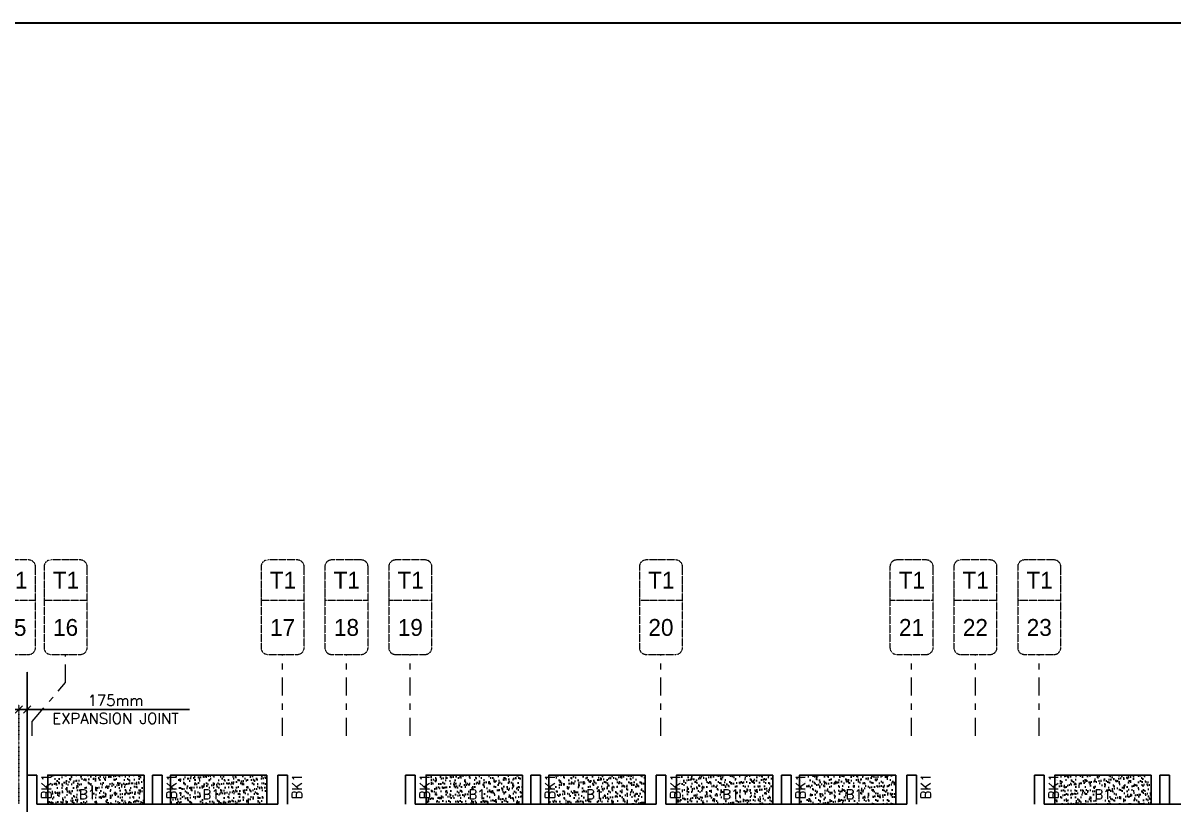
# Model space of a CAD drawing. Header units: millimetres. Extents: x 1078357 to 2594950, y -5122486 to -4636555.
# Drawn here: x 1973964 to 1997826, y -4653204 to -4636994 of the extents above; entities that cross this region are included whole.
import ezdxf
from ezdxf.enums import TextEntityAlignment as Align

# ---------------------------------------------------------------- set-up
doc = ezdxf.new("R2010")
doc.units = ezdxf.units.MM
doc.header["$PDMODE"] = 35
for name, pattern in [('CONTINOUS', [0]), ('DGN STYLE 7', [8.34, 3.75, -1.67, 1.25, -1.67]), ('DOT', [0.25, 0, -0.25]), ('HIDDEN', [0.375, 0.25, -0.125]), ('New Retail block$0$CONTINOUS', [0])]:
    doc.linetypes.add(name, pattern=pattern)
doc.layers.get('0').update_dxf_attribs({"lineweight": 0})
doc.layers.get('Defpoints').update_dxf_attribs({"lineweight": 0})
for name, color, linetype, lineweight in [('Boundary', 40, 'Continuous', 30), ('GRID LINE', 8, 'Continuous', 0), ('GRID NO', 8, 'DGN STYLE 7', 13), ('HATCH', 8, 'Continuous', 30)]:
    doc.layers.add(name, color=color, linetype=linetype, lineweight=lineweight)
for name, color, linetype in [('EXPANSION JOINT', 10, 'HIDDEN'), ('EXPANTION JOINT', 240, 'Continuous'), ('S-BEAM', 3, 'HIDDEN'), ('S-BEAM NO.', 6, 'Continuous'), ('S-SLAB-PROJECTION', 54, 'New Retail block$0$CONTINOUS')]:
    doc.layers.add(name, color=color, linetype=linetype)
doc.styles.add('Roman', font='romans')
doc.styles.add('ROMANS', font='romans.shx', dxfattribs={"width": 0.85})
doc.styles.get("Standard").update_dxf_attribs({"font": 'Adani Regular.ttf', "height": 500})
doc.dimstyles.new('HARESH', dxfattribs={"dimtxt": 150, "dimasz": 75, "dimexe": 0, "dimexo": 0, "dimgap": 25, "dimtad": 1, "dimdec": 0, "dimdsep": 46, "dimtxsty": 'Roman', "dimblk": 'OBLIQUE', "dimcen": 225, "dimdle": 25, "dimclrd": 2, "dimclre": 2, "dimclrt": 7, "dimadec": 8, "dimazin": 1, "dimtfac": 1, "dimtdec": 0, "dimtmove": 0, "dimatfit": 0, "dimfxl": 1, "dimlwd": -1, "dimlwe": -1, "dimarcsym": 0})

# ---------------------------------------------------------------- blocks, each defined once
blk = doc.blocks.new('_Oblique')
at = {"color": 0, "linetype": 'ByBlock', "lineweight": -2}
blk.add_line((-0.5, -0.5), (0.5, 0.5), dxfattribs=at)
blk = doc.blocks.new('*D1617')
at = {"layer": 'Defpoints', "color": 0, "linetype": 'CONTINOUS', "ltscale": 0.5, "transparency": 16777216}
for p in [(1974051, -4651190, 3), (1974051, -4651241), (1973877, -4653203, 0)]:
    blk.add_point(p, dxfattribs=at)
at = {"layer": 'EXPANTION JOINT', "color": 2, "linetype": 'DOT', "ltscale": 0.5, "transparency": 16777216}
for p, q in [((1973877, -4653203), (1973877, -4651141)), ((1974051, -4651190), (1974051, -4651341))]:
    blk.add_line(p, q, dxfattribs=at)
at = {"layer": 'EXPANTION JOINT', "color": 2, "linetype": 'CONTINOUS', "ltscale": 0.5, "transparency": 16777216}
for p, q in [((1973877, -4651241), (1973727, -4651241)), ((1973877, -4651241), (1974051, -4651241)), ((1974051, -4651241), (1977416, -4651241))]:
    blk.add_line(p, q, dxfattribs=at)
at = {"layer": 'EXPANTION JOINT', "color": 2, "linetype": 'CONTINOUS', "ltscale": 0.5, "transparency": 16777216, "xscale": 150, "yscale": 150, "zscale": 150}
blk.add_blockref('_Oblique', (1973877, -4651241), dxfattribs=at)
at = {"layer": 'EXPANTION JOINT', "color": 2, "linetype": 'CONTINOUS', "ltscale": 0.5, "transparency": 16777216, "xscale": 150, "yscale": 150, "zscale": 150, "rotation": 180}
blk.add_blockref('_Oblique', (1974051, -4651241), dxfattribs=at)
at = {"layer": 'EXPANTION JOINT', "color": 7, "linetype": 'CONTINOUS', "ltscale": 0.5, "transparency": 16777216, "char_height": 225, "attachment_point": 5, "style": 'Roman'}
for s, insert in [('175mm', (1975884, -4651053)), ('EXPANSION JOINT ', (1975884, -4651428))]:
    blk.add_mtext(s, dxfattribs=dict(at, insert=insert))
blk = doc.blocks.new('*D1618')
at = {"layer": 'Defpoints', "color": 0, "linetype": 'CONTINOUS', "ltscale": 0.5, "transparency": 16777216}
for p in [(1974051, -4651190, 3), (1974051, -4651241), (1973877, -4653203, 0)]:
    blk.add_point(p, dxfattribs=at)
at = {"layer": 'EXPANTION JOINT', "color": 2, "linetype": 'DOT', "ltscale": 0.5, "transparency": 16777216}
for p, q in [((1973877, -4653203), (1973877, -4651141)), ((1974051, -4651190), (1974051, -4651341))]:
    blk.add_line(p, q, dxfattribs=at)
at = {"layer": 'EXPANTION JOINT', "color": 2, "linetype": 'CONTINOUS', "ltscale": 0.5, "transparency": 16777216}
for p, q in [((1973877, -4651241), (1973727, -4651241)), ((1973877, -4651241), (1974051, -4651241)), ((1974051, -4651241), (1977416, -4651241))]:
    blk.add_line(p, q, dxfattribs=at)
at = {"layer": 'EXPANTION JOINT', "color": 2, "linetype": 'CONTINOUS', "ltscale": 0.5, "transparency": 16777216, "xscale": 150, "yscale": 150, "zscale": 150}
blk.add_blockref('_Oblique', (1973877, -4651241), dxfattribs=at)
at = {"layer": 'EXPANTION JOINT', "color": 2, "linetype": 'CONTINOUS', "ltscale": 0.5, "transparency": 16777216, "xscale": 150, "yscale": 150, "zscale": 150, "rotation": 180}
blk.add_blockref('_Oblique', (1974051, -4651241), dxfattribs=at)
at = {"layer": 'EXPANTION JOINT', "color": 7, "linetype": 'CONTINOUS', "ltscale": 0.5, "transparency": 16777216, "char_height": 225, "attachment_point": 5, "style": 'Roman'}
for s, insert in [('175mm', (1975884, -4651053)), ('EXPANSION JOINT ', (1975884, -4651428))]:
    blk.add_mtext(s, dxfattribs=dict(at, insert=insert))
blk = doc.blocks.new('Tower grid nomenclature-ex')
at = {"layer": 'GRID NO'}
blk.add_lwpolyline([(-1250, -600), (1750, -600, 0.414214), (2000, -350), (2000, 750, 0.414214), (1750, 1000), (-1250, 1000, 0.414214), (-1500, 750), (-1500, -350, 0.414214)], format="xyb", close=True, dxfattribs=at)
blk.add_lwpolyline([(0, 1000), (0, -600)], dxfattribs=at)
at = {"layer": 'GRID NO', "flags": 8}
for p in [(-1235, 400), (1788, 400)]:
    blk.add_attdef('GRID', text='', height=625, dxfattribs=at).set_placement(p, align=Align.MIDDLE_CENTER)

msp = doc.modelspace()

# ---------------------------------------------------------------- hatches: boundary and pattern name
at = {"layer": 'HATCH'}
h = msp.add_hatch(dxfattribs=at)
h.set_pattern_fill('AR-SAND', color=8, scale=3, angle=179.97015)
h.set_pattern_definition([(37.4701541, (-942582.12, 9334366.43), (-4.7236114, 146.8264517), [0, -115.824, 0, -129.54, 0, -123.825]), (7.4701541, (-942582.12, 9334366.43), (134.9689868, 214.9772528), [0, -62.484, 0, -104.394, 0, -40.005]), (327.4701541, (-942675.84, 9334366.48), (237.2979035, 0.3075449), [0, -38.1, 0, -137.16, 0, -179.07]), (317.4701541, (-942675.84, 9334366.48), (229.1017424, 66.759465), [0, -19.05, 0, -89.916, 0, -102.87])])
h.paths.add_polyline_path([(1976476.4, -4652603.8), (1974476.4, -4652603.8), (1974476.4, -4653203.8), (1976476.4, -4653203.8)])
h = msp.add_hatch(dxfattribs=at)
h.set_pattern_fill('AR-SAND', color=8, scale=3, angle=179.97015)
h.set_pattern_definition([(37.4701541, (-945132.12, 9334366.43), (-4.7236114, 146.8264517), [0, -115.824, 0, -129.54, 0, -123.825]), (7.4701541, (-945132.12, 9334366.43), (134.9689868, 214.9772528), [0, -62.484, 0, -104.394, 0, -40.005]), (327.4701541, (-945225.84, 9334366.48), (237.2979035, 0.3075449), [0, -38.1, 0, -137.16, 0, -179.07]), (317.4701541, (-945225.84, 9334366.48), (229.1017424, 66.759465), [0, -19.05, 0, -89.916, 0, -102.87])])
h.paths.add_polyline_path([(1979026.4, -4652603.8), (1977026.4, -4652603.8), (1977026.4, -4653203.8), (1979026.4, -4653203.8)])
h = msp.add_hatch(dxfattribs=at)
h.set_pattern_fill('AR-SAND', color=8, scale=3, angle=179.97015)
h.set_pattern_definition([(37.4701541, (-950432.12, 9334366.43), (-4.7236114, 146.8264517), [0, -115.824, 0, -129.54, 0, -123.825]), (7.4701541, (-950432.12, 9334366.43), (134.9689868, 214.9772528), [0, -62.484, 0, -104.394, 0, -40.005]), (327.4701541, (-950525.84, 9334366.48), (237.2979035, 0.3075449), [0, -38.1, 0, -137.16, 0, -179.07]), (317.4701541, (-950525.84, 9334366.48), (229.1017424, 66.759465), [0, -19.05, 0, -89.916, 0, -102.87])])
h.paths.add_polyline_path([(1984326.4, -4652603.8), (1982326.4, -4652603.8), (1982326.4, -4653203.8), (1984326.4, -4653203.8)])
h = msp.add_hatch(dxfattribs=at)
h.set_pattern_fill('AR-SAND', color=8, scale=3, angle=179.97015)
h.set_pattern_definition([(37.4701541, (-952982.12, 9334366.43), (-4.7236114, 146.8264517), [0, -115.824, 0, -129.54, 0, -123.825]), (7.4701541, (-952982.12, 9334366.43), (134.9689868, 214.9772528), [0, -62.484, 0, -104.394, 0, -40.005]), (327.4701541, (-953075.84, 9334366.48), (237.2979035, 0.3075449), [0, -38.1, 0, -137.16, 0, -179.07]), (317.4701541, (-953075.84, 9334366.48), (229.1017424, 66.759465), [0, -19.05, 0, -89.916, 0, -102.87])])
h.paths.add_polyline_path([(1986876.4, -4652603.8), (1984876.4, -4652603.8), (1984876.4, -4653203.8), (1986876.4, -4653203.8)])
h = msp.add_hatch(dxfattribs=at)
h.set_pattern_fill('AR-SAND', color=8, scale=3, angle=179.97015)
h.set_pattern_definition([(37.4701541, (-955632.12, 9334366.43), (-4.7236114, 146.8264517), [0, -115.824, 0, -129.54, 0, -123.825]), (7.4701541, (-955632.12, 9334366.43), (134.9689868, 214.9772528), [0, -62.484, 0, -104.394, 0, -40.005]), (327.4701541, (-955725.84, 9334366.48), (237.2979035, 0.3075449), [0, -38.1, 0, -137.16, 0, -179.07]), (317.4701541, (-955725.84, 9334366.48), (229.1017424, 66.759465), [0, -19.05, 0, -89.916, 0, -102.87])])
h.paths.add_polyline_path([(1989526.4, -4652603.8), (1987526.4, -4652603.8), (1987526.4, -4653203.8), (1989526.4, -4653203.8)])
h = msp.add_hatch(dxfattribs=at)
h.set_pattern_fill('AR-SAND', color=8, scale=3, angle=179.97015)
h.set_pattern_definition([(37.4701541, (-958182.12, 9334366.43), (-4.7236114, 146.8264517), [0, -115.824, 0, -129.54, 0, -123.825]), (7.4701541, (-958182.12, 9334366.43), (134.9689868, 214.9772528), [0, -62.484, 0, -104.394, 0, -40.005]), (327.4701541, (-958275.84, 9334366.48), (237.2979035, 0.3075449), [0, -38.1, 0, -137.16, 0, -179.07]), (317.4701541, (-958275.84, 9334366.48), (229.1017424, 66.759465), [0, -19.05, 0, -89.916, 0, -102.87])])
h.paths.add_polyline_path([(1992076.4, -4652603.8), (1990076.4, -4652603.8), (1990076.4, -4653203.8), (1992076.4, -4653203.8)])
h = msp.add_hatch(dxfattribs=at)
h.set_pattern_fill('AR-SAND', color=8, scale=3, angle=179.97015)
h.set_pattern_definition([(37.4701541, (-963482.12, 9334366.43), (-4.7236114, 146.8264517), [0, -115.824, 0, -129.54, 0, -123.825]), (7.4701541, (-963482.12, 9334366.43), (134.9689868, 214.9772528), [0, -62.484, 0, -104.394, 0, -40.005]), (327.4701541, (-963575.84, 9334366.48), (237.2979035, 0.3075449), [0, -38.1, 0, -137.16, 0, -179.07]), (317.4701541, (-963575.84, 9334366.48), (229.1017424, 66.759465), [0, -19.05, 0, -89.916, 0, -102.87])])
h.paths.add_polyline_path([(1997376.4, -4652603.8), (1995376.4, -4652603.8), (1995376.4, -4653203.8), (1997376.4, -4653203.8)])

# ---------------------------------------------------------------- linework, layer by layer
at = {"layer": 'Boundary', "ltscale": 700, "elevation": 0}
msp.add_lwpolyline([(1919972.4, -4636994.1), (2025785.6, -4636994.1), (2025785.6, -4681423.9), (1919972.4, -4681423.9)], close=True, dxfattribs=at)
at = {"layer": 'EXPANSION JOINT'}
msp.add_line((1974051.4, -4650463.8, 0), (1974051.4, -4670796.3, 0), dxfattribs=at)
msp.add_line((1974051.4, -4650463.8, 0), (1974051.4, -4670796.3, 0), dxfattribs=at)
at = {"layer": 'GRID LINE', "linetype": 'DGN STYLE 7', "ltscale": 100, "elevation": 0}
for points in [[(1974151.2, -4651788.1), (1974151.2, -4651489.3), (1974848.5, -4650684.4), (1974848.5, -4650099.2)], [(1979351.2, -4651788.1), (1979351.2, -4650099.2)], [(1980676.2, -4651788.1), (1980676.2, -4650099.2)], [(1982001.2, -4651788.1), (1982001.2, -4650099.2)], [(1987201.2, -4651788.1), (1987201.2, -4650099.2)], [(1992401.2, -4651788.1), (1992401.2, -4650099.2)], [(1993726.2, -4651788.1), (1993726.2, -4650099.2)], [(1995051.2, -4651788.1), (1995051.2, -4650099.2)]]:
    msp.add_lwpolyline(points, dxfattribs=at)
at = {"layer": 'S-BEAM', "linetype": 'CONTINOUS', "ltscale": 700}
for p, q in [((1974251.2, -4652603.8, 0), (1974051.2, -4652603.8, 0)), ((1974051.2, -4652603.8, 0), (1974051.2, -4653203.8, 0)), ((1974251.2, -4653203.8, 0), (1974251.2, -4652603.8, 0)), ((1976851.2, -4652603.8, 0), (1976651.2, -4652603.8, 0)), ((1976651.2, -4652603.8, 0), (1976651.2, -4653203.8)), ((1976851.2, -4653203.8), (1976851.2, -4652603.8, 0)), ((1979451.2, -4652603.8, 0), (1979251.2, -4652603.8, 0)), ((1979251.2, -4652603.8, 0), (1979251.2, -4653203.8, 0)), ((1979451.2, -4653203.8, 0), (1979451.2, -4652603.8, 0)), ((1982101.2, -4652603.8, 0), (1981901.2, -4652603.8, 0)), ((1981901.2, -4652603.8, 0), (1981901.2, -4653203.8, 0)), ((1982101.2, -4653203.8, 0), (1982101.2, -4652603.8, 0)), ((1984701.2, -4652603.8, 0), (1984501.2, -4652603.8, 0)), ((1984501.2, -4652603.8, 0), (1984501.2, -4653203.8)), ((1984701.2, -4653203.8), (1984701.2, -4652603.8, 0)), ((1987301.2, -4652603.8, 0), (1987101.2, -4652603.8, 0)), ((1987101.2, -4652603.8, 0), (1987101.2, -4653203.8, 0)), ((1987301.2, -4653203.8, 0), (1987301.2, -4652603.8, 0)), ((1989901.2, -4652603.8, 0), (1989701.2, -4652603.8, 0)), ((1989701.2, -4652603.8, 0), (1989701.2, -4653203.8)), ((1989901.2, -4653203.8), (1989901.2, -4652603.8, 0)), ((1992501.2, -4652603.8), (1992301.2, -4652603.8)), ((1992301.2, -4652603.8), (1992301.2, -4653203.8, 0)), ((1992501.2, -4653203.8, 0), (1992501.2, -4652603.8)), ((1995151.2, -4652603.8, 0), (1994951.2, -4652603.8, 0)), ((1994951.2, -4652603.8, 0), (1994951.2, -4653203.8, 0)), ((1995151.2, -4653203.8, 0), (1995151.2, -4652603.8, 0)), ((1997751.2, -4652603.8, 0), (1997551.2, -4652603.8, 0)), ((1997551.2, -4652603.8, 0), (1997551.2, -4653203.8)), ((1997751.2, -4653203.8), (1997751.2, -4652603.8, 0)), ((1979251.4, -4653203.8, 0), (1974251.4, -4653203.8, 0)), ((1987101.4, -4653203.8, 0), (1982101.4, -4653203.8, 0)), ((1992301.4, -4653203.8, 0), (1987301.4, -4653203.8, 0)), ((2000151.4, -4653203.8, 0), (1995151.4, -4653203.8, 0))]:
    msp.add_line(p, q, dxfattribs=at)
at = {"layer": 'S-SLAB-PROJECTION', "elevation": 0}
for points in [[(1976476.4, -4652603.8), (1974476.4, -4652603.8), (1974476.4, -4653203.8), (1976476.4, -4653203.8)], [(1979026.4, -4652603.8), (1977026.4, -4652603.8), (1977026.4, -4653203.8), (1979026.4, -4653203.8)], [(1984326.4, -4652603.8), (1982326.4, -4652603.8), (1982326.4, -4653203.8), (1984326.4, -4653203.8)], [(1986876.4, -4652603.8), (1984876.4, -4652603.8), (1984876.4, -4653203.8), (1986876.4, -4653203.8)], [(1989526.4, -4652603.8), (1987526.4, -4652603.8), (1987526.4, -4653203.8), (1989526.4, -4653203.8)], [(1992076.4, -4652603.8), (1990076.4, -4652603.8), (1990076.4, -4653203.8), (1992076.4, -4653203.8)], [(1997376.4, -4652603.8), (1995376.4, -4652603.8), (1995376.4, -4653203.8), (1997376.4, -4653203.8)]]:
    msp.add_lwpolyline(points, close=True, dxfattribs=at)

# ---------------------------------------------------------------- block references
at = {"layer": 'GRID NO'}
ref = msp.add_blockref('Tower grid nomenclature-ex', (1973664.2, -4648979.2, 0), dxfattribs=dict(at, xscale=0.56, yscale=0.56, zscale=0.56, rotation=270))
ref.add_attrib('GRID', '15', dxfattribs={"height": 350}).set_placement((1973776.2, -4649539.2, 0), align=Align.MIDDLE_CENTER)
ref.add_attrib('GRID', 'T1', dxfattribs={"height": 350}).set_placement((1973782.1, -4648559.2, 0), align=Align.MIDDLE_CENTER)
ref = msp.add_blockref('Tower grid nomenclature-ex', (1974736.5, -4648979.2, 0), dxfattribs=dict(at, xscale=0.56, yscale=0.56, zscale=0.56, rotation=270))
ref.add_attrib('GRID', '16', dxfattribs={"height": 350}).set_placement((1974848.5, -4649539.2, 0), align=Align.MIDDLE_CENTER)
ref.add_attrib('GRID', 'T1', dxfattribs={"height": 350}).set_placement((1974854.3, -4648559.2, 0), align=Align.MIDDLE_CENTER)
ref = msp.add_blockref('Tower grid nomenclature-ex', (1979239.2, -4648979.2, 0), dxfattribs=dict(at, xscale=0.56, yscale=0.56, zscale=0.56, rotation=270))
ref.add_attrib('GRID', '17', dxfattribs={"height": 350}).set_placement((1979351.2, -4649539.2, 0), align=Align.MIDDLE_CENTER)
ref.add_attrib('GRID', 'T1', dxfattribs={"height": 350}).set_placement((1979357.1, -4648559.2, 0), align=Align.MIDDLE_CENTER)
ref = msp.add_blockref('Tower grid nomenclature-ex', (1980564.2, -4648979.2, 0), dxfattribs=dict(at, xscale=0.56, yscale=0.56, zscale=0.56, rotation=270))
ref.add_attrib('GRID', '18', dxfattribs={"height": 350}).set_placement((1980676.2, -4649539.2, 0), align=Align.MIDDLE_CENTER)
ref.add_attrib('GRID', 'T1', dxfattribs={"height": 350}).set_placement((1980682.1, -4648559.2, 0), align=Align.MIDDLE_CENTER)
ref = msp.add_blockref('Tower grid nomenclature-ex', (1981889.2, -4648979.2, 0), dxfattribs=dict(at, xscale=0.56, yscale=0.56, zscale=0.56, rotation=270))
ref.add_attrib('GRID', '19', dxfattribs={"height": 350}).set_placement((1982001.2, -4649539.2, 0), align=Align.MIDDLE_CENTER)
ref.add_attrib('GRID', 'T1', dxfattribs={"height": 350}).set_placement((1982007.1, -4648559.2, 0), align=Align.MIDDLE_CENTER)
ref = msp.add_blockref('Tower grid nomenclature-ex', (1987089.2, -4648979.2, 0), dxfattribs=dict(at, xscale=0.56, yscale=0.56, zscale=0.56, rotation=270))
ref.add_attrib('GRID', '20', dxfattribs={"height": 350}).set_placement((1987201.2, -4649539.2, 0), align=Align.MIDDLE_CENTER)
ref.add_attrib('GRID', 'T1', dxfattribs={"height": 350}).set_placement((1987207.1, -4648559.2, 0), align=Align.MIDDLE_CENTER)
ref = msp.add_blockref('Tower grid nomenclature-ex', (1992289.2, -4648979.2, 0), dxfattribs=dict(at, xscale=0.56, yscale=0.56, zscale=0.56, rotation=270))
ref.add_attrib('GRID', '21', dxfattribs={"height": 350}).set_placement((1992401.2, -4649539.2, 0), align=Align.MIDDLE_CENTER)
ref.add_attrib('GRID', 'T1', dxfattribs={"height": 350}).set_placement((1992407.1, -4648559.2, 0), align=Align.MIDDLE_CENTER)
ref = msp.add_blockref('Tower grid nomenclature-ex', (1993614.2, -4648979.2, 0), dxfattribs=dict(at, xscale=0.56, yscale=0.56, zscale=0.56, rotation=270))
ref.add_attrib('GRID', '22', dxfattribs={"height": 350}).set_placement((1993726.2, -4649539.2, 0), align=Align.MIDDLE_CENTER)
ref.add_attrib('GRID', 'T1', dxfattribs={"height": 350}).set_placement((1993732.1, -4648559.2, 0), align=Align.MIDDLE_CENTER)
ref = msp.add_blockref('Tower grid nomenclature-ex', (1994939.2, -4648979.2, 0), dxfattribs=dict(at, xscale=0.56, yscale=0.56, zscale=0.56, rotation=270))
ref.add_attrib('GRID', '23', dxfattribs={"height": 350}).set_placement((1995051.2, -4649539.2, 0), align=Align.MIDDLE_CENTER)
ref.add_attrib('GRID', 'T1', dxfattribs={"height": 350}).set_placement((1995057.1, -4648559.2, 0), align=Align.MIDDLE_CENTER)

# ---------------------------------------------------------------- texts
at = {"layer": 'S-BEAM NO.', "linetype": 'CONTINOUS', "ltscale": 700, "style": 'ROMANS'}
for p in [(1974546.9, -4653103.4, 50), (1977146.9, -4653103.4, 50), (1979746.9, -4653103.4, 50), (1982396.9, -4653103.4, 50), (1984996.9, -4653103.4, 50), (1987596.9, -4653103.4, 50), (1990196.9, -4653103.4, 50), (1992796.9, -4653103.4, 50), (1995446.9, -4653103.4, 50)]:
    msp.add_text('BK1', height=200, rotation=90, dxfattribs=at).set_placement(p)
at = {"layer": 'S-BEAM NO.', "linetype": 'HIDDEN', "ltscale": 500, "style": 'ROMANS'}
for p in [(1975124.8, -4653103.4, -2.7), (1977689.6, -4653103.4, -2.7), (1983208, -4653103.4, -2.7), (1985646.9, -4653103.4, -2.7), (1988473.6, -4653103.4, -2.7), (1991033.6, -4653103.4, -2.7), (1996196, -4653103.4, -2.7)]:
    msp.add_text('B1', height=200, rotation=359.99906, dxfattribs=at).set_placement(p)

# ---------------------------------------------------------------- dimensions: what is measured, and where the dimension line sits
at = {"layer": 'EXPANTION JOINT', "linetype": 'CONTINOUS', "ltscale": 0.5}
for picture in ['*D1617', '*D1618']:
    dim = msp.add_linear_dim(base=(1974051.4, -4651240.6, -2.8), p1=(1973876.5, -4653203.5, -2.8), p2=(1974051.4, -4651190.2, 0), text='175mm\\XEXPANSION JOINT ', dimstyle='HARESH', override={"dimtxt": 225, "dimasz": 150, "dimexe": 100, "dimgap": 75, "dimtxsty": 'Roman', "dimdle": 1, "dimfxl": 500, "dimarcsym": 1}, dxfattribs=at)
    dim.commit()
    dim.dimension.update_dxf_attribs({"geometry": picture, "text_midpoint": (1975883.6, -4651240.6, -2.8)})

doc.saveas('drawing.dxf')
